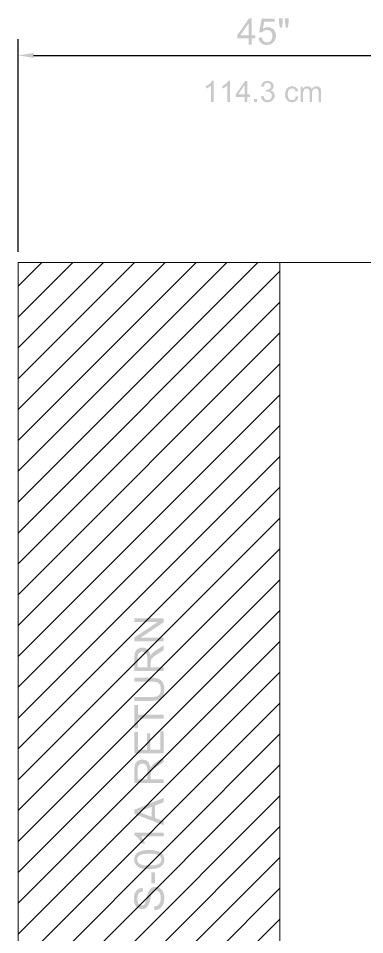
# Model space of a CAD drawing. Header units: inches. Extents: x 0 to 700, y 0 to 895.
# Drawn here: x 520 to 551.8, y 364.4 to 448.4 of the extents above; entities that cross this region are included whole.
import ezdxf

# ---------------------------------------------------------------- set-up
doc = ezdxf.new("R2010")
doc.units = ezdxf.units.IN
doc.header["$MEASUREMENT"] = 0
for name, color, linetype, lineweight in [('A-ANNO-TEXT', 7, 'Continuous', 13), ('A-DIMS-IMP', 7, 'Continuous', 13), ('A-DIMS-MET', 7, 'Continuous', 13), ('A-ELEV-LINE', 7, 'Continuous', 13), ('A-MILLWORK-STOR', 7, 'Continuous', 18)]:
    doc.layers.add(name, color=color, linetype=linetype, lineweight=lineweight)

msp = doc.modelspace()

# ---------------------------------------------------------------- hatches: boundary and pattern name
at = {"layer": 'A-ANNO-TEXT'}
h = msp.add_hatch(color=7, dxfattribs=at)
h.paths.add_polyline_path([(531.442, 368.336), (531.379, 368.328), (531.321, 368.316), (531.267, 368.3), (531.216, 368.279), (531.17, 368.253), (531.127, 368.223), (531.089, 368.189), (531.054, 368.15), (531.024, 368.107), (530.997, 368.059), (530.975, 368.007), (530.957, 367.951), (530.943, 367.89), (530.933, 367.825), (530.926, 367.755), (530.924, 367.681), (530.926, 367.613), (530.931, 367.549), (530.939, 367.488), (530.95, 367.43), (530.965, 367.376), (530.982, 367.324), (531.003, 367.276), (531.028, 367.231), (531.055, 367.191), (531.085, 367.155), (531.118, 367.126), (531.154, 367.101), (531.193, 367.082), (531.235, 367.069), (531.28, 367.061), (531.328, 367.058), (531.37, 367.06), (531.41, 367.066), (531.446, 367.077), (531.48, 367.091), (531.512, 367.11), (531.54, 367.133), (531.566, 367.16), (531.588, 367.192), (531.61, 367.229), (531.631, 367.274), (531.652, 367.326), (531.674, 367.386), (531.695, 367.454), (531.716, 367.529), (531.738, 367.612), (531.759, 367.703), (531.796, 367.863), (531.833, 368.007), (531.871, 368.136), (531.91, 368.25), (531.954, 368.352), (532.009, 368.446), (532.074, 368.533), (532.15, 368.612), (532.193, 368.648), (532.239, 368.679), (532.288, 368.705), (532.341, 368.726), (532.397, 368.742), (532.457, 368.754), (532.521, 368.761), (532.588, 368.764), (532.673, 368.759), (532.754, 368.746), (532.832, 368.725), (532.906, 368.694), (532.977, 368.655), (533.043, 368.608), (533.106, 368.551), (533.166, 368.486), (533.22, 368.414), (533.267, 368.337), (533.306, 368.255), (533.338, 368.167), (533.364, 368.074), (533.382, 367.976), (533.392, 367.872), (533.396, 367.763), (533.392, 367.626), (533.38, 367.497), (533.36, 367.377), (533.333, 367.266), (533.297, 367.164), (533.253, 367.071), (533.201, 366.987), (533.142, 366.912), (533.076, 366.845), (533.005, 366.787), (532.93, 366.737), (532.85, 366.695), (532.765, 366.662), (532.676, 366.637), (532.581, 366.621), (532.483, 366.612), (532.453, 366.951), (532.531, 366.96), (532.604, 366.976), (532.671, 366.998), (532.733, 367.026), (532.79, 367.06), (532.84, 367.101), (532.886, 367.148), (532.925, 367.202), (532.96, 367.26), (532.99, 367.321), (533.016, 367.385), (533.037, 367.452), (533.053, 367.522), (533.064, 367.594), (533.071, 367.67), (533.074, 367.749), (533.072, 367.822), (533.066, 367.892), (533.056, 367.958), (533.043, 368.02), (533.026, 368.079), (533.004, 368.134), (532.979, 368.186), (532.95, 368.234), (532.918, 368.277), (532.883, 368.315), (532.845, 368.347), (532.805, 368.373), (532.762, 368.393), (532.716, 368.408), (532.667, 368.416), (532.615, 368.419), (532.562, 368.416), (532.512, 368.407), (532.466, 368.392), (532.424, 368.371), (532.386, 368.344), (532.351, 368.31), (532.32, 368.271), (532.293, 368.226), (532.268, 368.173), (532.242, 368.113), (532.217, 368.044), (532.192, 367.967), (532.167, 367.881), (532.142, 367.788), (532.118, 367.686), (532.093, 367.577), (532.067, 367.467), (532.039, 367.365), (532.008, 367.27), (531.974, 367.184), (531.939, 367.106), (531.9, 367.036), (531.859, 366.974), (531.816, 366.92), (531.769, 366.873), (531.72, 366.832), (531.667, 366.798), (531.61, 366.769), (531.551, 366.747), (531.488, 366.732), (531.421, 366.722), (531.352, 366.719), (531.272, 366.723), (531.197, 366.735), (531.124, 366.755), (531.056, 366.783), (530.99, 366.818), (530.929, 366.862), (530.87, 366.914), (530.816, 366.973), (530.766, 367.04), (530.723, 367.112), (530.687, 367.19), (530.657, 367.274), (530.634, 367.363), (530.617, 367.458), (530.607, 367.559), (530.604, 367.666), (530.607, 367.775), (530.617, 367.88), (530.634, 367.978), (530.657, 368.071), (530.686, 368.159), (530.723, 368.241), (530.765, 368.318), (530.815, 368.389), (530.87, 368.453), (530.931, 368.509), (530.998, 368.558), (531.07, 368.598), (531.148, 368.63), (531.231, 368.654), (531.32, 368.671), (531.414, 368.679), (531.442, 368.336)])
h.paths.add_polyline_path([(532.54, 370.093), (532.54, 369.08), (532.206, 369.08), (532.206, 370.093), (532.54, 370.093)])
h.paths.add_polyline_path([(530.637, 371.263), (530.643, 371.369), (530.659, 371.469), (530.686, 371.562), (530.723, 371.648), (530.772, 371.727), (530.831, 371.799), (530.901, 371.865), (530.982, 371.923), (531.074, 371.975), (531.177, 372.019), (531.29, 372.057), (531.414, 372.088), (531.549, 372.112), (531.695, 372.129), (531.851, 372.14), (532.018, 372.143), (532.187, 372.14), (532.345, 372.129), (532.492, 372.111), (532.627, 372.086), (532.751, 372.054), (532.864, 372.015), (532.966, 371.969), (533.056, 371.916), (533.136, 371.856), (533.205, 371.79), (533.263, 371.717), (533.311, 371.639), (533.348, 371.554), (533.375, 371.463), (533.391, 371.366), (533.396, 371.263), (533.391, 371.156), (533.375, 371.057), (533.348, 370.964), (533.31, 370.878), (533.262, 370.799), (533.202, 370.727), (533.132, 370.662), (533.052, 370.604), (532.96, 370.552), (532.858, 370.508), (532.745, 370.47), (532.621, 370.439), (532.487, 370.415), (532.341, 370.398), (532.185, 370.388), (532.018, 370.384), (531.849, 370.388), (531.692, 370.398), (531.545, 370.416), (531.409, 370.441), (531.285, 370.473), (531.172, 370.512), (531.07, 370.558), (530.979, 370.612), (530.899, 370.672), (530.829, 370.738), (530.771, 370.81), (530.723, 370.888), (530.685, 370.973), (530.658, 371.063), (530.642, 371.16), (530.637, 371.263)])
h.paths.add_polyline_path([(533.123, 371.263), (533.119, 371.327), (533.107, 371.388), (533.087, 371.445), (533.059, 371.497), (533.022, 371.545), (532.978, 371.59), (532.925, 371.63), (532.865, 371.666), (532.795, 371.698), (532.715, 371.726), (532.624, 371.749), (532.524, 371.768), (532.413, 371.783), (532.292, 371.794), (532.16, 371.8), (532.018, 371.802), (531.919, 371.801), (531.825, 371.799), (531.736, 371.794), (531.653, 371.787), (531.575, 371.779), (531.503, 371.769), (531.436, 371.757), (531.375, 371.743), (531.318, 371.727), (531.265, 371.709), (531.215, 371.689), (531.17, 371.667), (531.128, 371.644), (531.09, 371.619), (531.055, 371.591), (531.025, 371.562), (530.998, 371.531), (530.974, 371.498), (530.955, 371.463), (530.938, 371.426), (530.926, 371.387), (530.917, 371.346), (530.911, 371.304), (530.91, 371.259), (530.914, 371.194), (530.926, 371.134), (530.947, 371.077), (530.976, 371.025), (531.013, 370.977), (531.058, 370.933), (531.111, 370.893), (531.173, 370.858), (531.244, 370.826), (531.325, 370.799), (531.415, 370.776), (531.516, 370.757), (531.627, 370.742), (531.747, 370.732), (531.878, 370.725), (532.018, 370.723), (532.117, 370.724), (532.21, 370.727), (532.297, 370.732), (532.38, 370.738), (532.457, 370.747), (532.529, 370.757), (532.596, 370.77), (532.658, 370.784), (532.715, 370.8), (532.768, 370.818), (532.817, 370.838), (532.863, 370.859), (532.905, 370.883), (532.943, 370.908), (532.978, 370.935), (533.008, 370.964), (533.035, 370.995), (533.059, 371.028), (533.079, 371.062), (533.095, 371.099), (533.107, 371.137), (533.116, 371.177), (533.122, 371.219), (533.123, 371.263)])
h.paths.add_polyline_path([(533.35, 373.727), (533.35, 373.395), (531.238, 373.395), (531.295, 373.331), (531.351, 373.261), (531.404, 373.185), (531.455, 373.105), (531.504, 373.019), (531.551, 372.928), (531.595, 372.832), (531.637, 372.731), (531.317, 372.731), (531.246, 372.868), (531.171, 372.994), (531.093, 373.109), (531.01, 373.212), (530.923, 373.304), (530.832, 373.385), (530.736, 373.454), (530.637, 373.512), (530.637, 373.727), (533.35, 373.727)])
h.paths.add_polyline_path([(533.35, 376.93), (533.35, 376.526), (532.529, 376.21), (532.529, 375.083), (533.35, 374.784), (533.35, 374.407), (530.65, 375.444), (530.65, 375.828), (533.35, 376.93)])
h.paths.add_polyline_path([(532.245, 376.101), (532.138, 376.061), (532.038, 376.023), (531.943, 375.987), (531.854, 375.953), (531.771, 375.922), (531.694, 375.893), (531.623, 375.866), (531.558, 375.842), (531.498, 375.82), (531.445, 375.8), (531.398, 375.782), (531.356, 375.766), (531.321, 375.753), (531.291, 375.742), (531.267, 375.734), (531.249, 375.727), (531.185, 375.705), (531.111, 375.682), (531.026, 375.658), (530.932, 375.633), (530.932, 375.624), (531.066, 375.596), (531.194, 375.564), (531.318, 375.527), (531.436, 375.486), (532.245, 375.184), (532.245, 376.101)])
h.paths.add_polyline_path([(533.35, 380.656), (533.35, 380.206), (533.272, 380.157), (533.198, 380.11), (533.128, 380.066), (533.062, 380.024), (533, 379.984), (532.941, 379.947), (532.887, 379.912), (532.836, 379.879), (532.789, 379.849), (532.746, 379.822), (532.706, 379.796), (532.671, 379.773), (532.639, 379.753), (532.611, 379.735), (532.587, 379.719), (532.567, 379.705), (532.497, 379.656), (532.432, 379.605), (532.372, 379.553), (532.318, 379.5), (532.27, 379.447), (532.233, 379.395), (532.205, 379.346), (532.186, 379.297), (532.174, 379.246), (532.165, 379.187), (532.16, 379.12), (532.158, 379.046), (532.158, 378.633), (533.35, 378.633), (533.35, 378.276), (530.65, 378.276), (530.65, 379.471), (530.652, 379.589), (530.658, 379.697), (530.668, 379.794), (530.681, 379.882), (530.701, 379.962), (530.73, 380.038), (530.767, 380.108), (530.813, 380.173), (530.866, 380.232), (530.926, 380.284), (530.993, 380.328), (531.066, 380.366), (531.144, 380.395), (531.223, 380.416), (531.305, 380.429), (531.389, 380.433), (531.463, 380.43), (531.534, 380.421), (531.601, 380.406), (531.664, 380.384), (531.724, 380.357), (531.78, 380.324), (531.832, 380.285), (531.88, 380.239), (531.925, 380.188), (531.965, 380.132), (532.001, 380.07), (532.032, 380.002), (532.06, 379.929), (532.083, 379.85), (532.101, 379.766), (532.116, 379.676), (532.123, 379.676), (532.157, 379.743), (532.199, 379.809), (532.249, 379.874), (532.306, 379.938), (532.372, 380.001), (532.445, 380.063), (532.526, 380.124), (532.615, 380.184), (533.35, 380.656)])
h.paths.add_polyline_path([(531.838, 378.633), (531.838, 379.4), (531.835, 379.51), (531.828, 379.607), (531.816, 379.693), (531.798, 379.767), (531.774, 379.831), (531.74, 379.889), (531.697, 379.94), (531.645, 379.983), (531.586, 380.019), (531.523, 380.044), (531.458, 380.059), (531.389, 380.064), (531.343, 380.062), (531.3, 380.056), (531.258, 380.046), (531.218, 380.031), (531.18, 380.012), (531.143, 379.989), (531.109, 379.962), (531.075, 379.93), (531.045, 379.894), (531.019, 379.852), (530.997, 379.805), (530.979, 379.752), (530.965, 379.694), (530.955, 379.63), (530.949, 379.561), (530.947, 379.486), (530.947, 378.633), (531.838, 378.633)])
h.paths.add_polyline_path([(533.35, 383.013), (533.35, 380.996), (530.65, 380.996), (530.65, 382.95), (530.97, 382.95), (530.97, 381.354), (531.796, 381.354), (531.796, 382.847), (532.116, 382.847), (532.116, 381.354), (533.03, 381.354), (533.03, 383.013), (533.35, 383.013)])
h.paths.add_polyline_path([(530.97, 385.435), (530.97, 384.542), (533.35, 384.542), (533.35, 384.183), (530.97, 384.183), (530.97, 383.297), (530.65, 383.297), (530.65, 385.435), (530.97, 385.435)])
h.paths.add_polyline_path([(532.212, 387.94), (532.314, 387.938), (532.412, 387.934), (532.506, 387.927), (532.597, 387.917), (532.686, 387.901), (532.776, 387.875), (532.868, 387.84), (532.96, 387.795), (533.006, 387.769), (533.05, 387.738), (533.092, 387.704), (533.132, 387.666), (533.17, 387.624), (533.206, 387.578), (533.24, 387.528), (533.272, 387.475), (533.301, 387.417), (533.326, 387.354), (533.347, 387.287), (533.365, 387.216), (533.379, 387.139), (533.388, 387.058), (533.394, 386.973), (533.396, 386.883), (533.394, 386.795), (533.389, 386.711), (533.381, 386.632), (533.368, 386.557), (533.353, 386.486), (533.334, 386.42), (533.311, 386.358), (533.286, 386.301), (533.257, 386.247), (533.226, 386.197), (533.194, 386.151), (533.159, 386.109), (533.122, 386.07), (533.084, 386.035), (533.043, 386.004), (533, 385.976), (532.912, 385.93), (532.821, 385.892), (532.729, 385.864), (532.635, 385.845), (532.538, 385.832), (532.435, 385.823), (532.326, 385.818), (532.212, 385.816), (530.65, 385.816), (530.65, 386.174), (532.206, 386.174), (532.324, 386.176), (532.433, 386.182), (532.533, 386.193), (532.625, 386.209), (532.711, 386.233), (532.791, 386.272), (532.867, 386.325), (532.937, 386.393), (532.969, 386.433), (532.997, 386.477), (533.021, 386.527), (533.04, 386.582), (533.055, 386.642), (533.065, 386.708), (533.072, 386.778), (533.074, 386.853), (533.072, 386.929), (533.067, 387.001), (533.058, 387.067), (533.047, 387.129), (533.031, 387.186), (533.013, 387.237), (532.991, 387.284), (532.965, 387.326), (532.937, 387.364), (532.906, 387.399), (532.873, 387.43), (532.838, 387.457), (532.801, 387.481), (532.761, 387.502), (532.719, 387.519), (532.675, 387.533), (532.578, 387.554), (532.467, 387.569), (532.343, 387.578), (532.206, 387.581), (530.65, 387.581), (530.65, 387.94), (532.212, 387.94)])
h.paths.add_polyline_path([(533.35, 390.923), (533.35, 390.474), (533.272, 390.425), (533.198, 390.378), (533.128, 390.334), (533.062, 390.291), (533, 390.252), (532.941, 390.214), (532.887, 390.18), (532.836, 390.147), (532.789, 390.117), (532.746, 390.089), (532.706, 390.064), (532.671, 390.041), (532.639, 390.02), (532.611, 390.002), (532.587, 389.986), (532.567, 389.973), (532.497, 389.924), (532.432, 389.873), (532.372, 389.821), (532.318, 389.768), (532.27, 389.715), (532.233, 389.663), (532.205, 389.613), (532.186, 389.565), (532.174, 389.514), (532.165, 389.455), (532.16, 389.388), (532.158, 389.314), (532.158, 388.901), (533.35, 388.901), (533.35, 388.544), (530.65, 388.544), (530.65, 389.739), (530.652, 389.857), (530.658, 389.964), (530.668, 390.062), (530.681, 390.15), (530.701, 390.23), (530.73, 390.305), (530.767, 390.376), (530.813, 390.441), (530.866, 390.5), (530.926, 390.552), (530.993, 390.596), (531.066, 390.633), (531.144, 390.663), (531.223, 390.684), (531.305, 390.696), (531.389, 390.701), (531.463, 390.698), (531.534, 390.688), (531.601, 390.673), (531.664, 390.652), (531.724, 390.625), (531.78, 390.592), (531.832, 390.552), (531.88, 390.507), (531.925, 390.456), (531.965, 390.399), (532.001, 390.337), (532.032, 390.27), (532.06, 390.196), (532.083, 390.118), (532.101, 390.033), (532.116, 389.944), (532.123, 389.944), (532.157, 390.011), (532.199, 390.077), (532.249, 390.142), (532.306, 390.206), (532.372, 390.269), (532.445, 390.331), (532.526, 390.392), (532.615, 390.452), (533.35, 390.923)])
h.paths.add_polyline_path([(531.838, 388.901), (531.838, 389.667), (531.835, 389.777), (531.828, 389.875), (531.816, 389.961), (531.798, 390.035), (531.774, 390.099), (531.74, 390.157), (531.697, 390.207), (531.645, 390.251), (531.586, 390.287), (531.523, 390.312), (531.458, 390.327), (531.389, 390.332), (531.343, 390.33), (531.3, 390.324), (531.258, 390.313), (531.218, 390.299), (531.18, 390.28), (531.143, 390.257), (531.109, 390.229), (531.075, 390.198), (531.045, 390.161), (531.019, 390.12), (530.997, 390.072), (530.979, 390.02), (530.965, 389.961), (530.955, 389.898), (530.949, 389.829), (530.947, 389.754), (530.947, 388.901), (531.838, 388.901)])
h.paths.add_polyline_path([(533.35, 393.388), (533.35, 393.021), (531.23, 391.61), (531.23, 391.603), (533.35, 391.603), (533.35, 391.264), (530.65, 391.264), (530.65, 391.629), (532.77, 393.04), (532.77, 393.047), (530.65, 393.047), (530.65, 393.388), (533.35, 393.388)])
at = {"layer": 'A-DIMS-IMP'}
h = msp.add_hatch(color=7, dxfattribs=at)
h.paths.add_polyline_path([(541.124, 446), (541.124, 446.575), (540.083, 446.575), (540.083, 446.845), (541.178, 448.4), (541.419, 448.4), (541.419, 446.845), (541.743, 446.845), (541.743, 446.575), (541.419, 446.575), (541.419, 446), (541.124, 446)])
h.paths.add_polyline_path([(541.124, 446.845), (541.124, 447.927), (540.373, 446.845), (541.124, 446.845)])
h.paths.add_polyline_path([(542.044, 446.629), (542.353, 446.655), (542.363, 446.6), (542.376, 446.549), (542.392, 446.501), (542.411, 446.457), (542.432, 446.416), (542.456, 446.379), (542.483, 446.345), (542.513, 446.315), (542.579, 446.265), (542.651, 446.23), (542.73, 446.208), (542.815, 446.201), (542.867, 446.204), (542.917, 446.211), (542.966, 446.224), (543.012, 446.241), (543.056, 446.264), (543.098, 446.292), (543.137, 446.324), (543.175, 446.362), (543.21, 446.404), (543.24, 446.449), (543.265, 446.497), (543.286, 446.548), (543.302, 446.603), (543.313, 446.661), (543.32, 446.723), (543.323, 446.787), (543.32, 446.849), (543.314, 446.907), (543.303, 446.962), (543.287, 447.013), (543.267, 447.061), (543.243, 447.106), (543.214, 447.147), (543.181, 447.185), (543.144, 447.219), (543.105, 447.249), (543.063, 447.274), (543.018, 447.295), (542.97, 447.31), (542.919, 447.322), (542.866, 447.329), (542.81, 447.331), (542.741, 447.327), (542.675, 447.315), (542.612, 447.295), (542.553, 447.266), (542.499, 447.232), (542.451, 447.192), (542.409, 447.148), (542.373, 447.098), (542.096, 447.135), (542.329, 448.367), (543.522, 448.367), (543.522, 448.086), (542.565, 448.086), (542.435, 447.441), (542.49, 447.476), (542.545, 447.507), (542.6, 447.532), (542.657, 447.554), (542.714, 447.57), (542.771, 447.582), (542.83, 447.589), (542.889, 447.591), (542.966, 447.588), (543.04, 447.578), (543.111, 447.561), (543.179, 447.537), (543.243, 447.506), (543.305, 447.469), (543.364, 447.425), (543.419, 447.374), (543.47, 447.317), (543.514, 447.257), (543.551, 447.193), (543.581, 447.125), (543.605, 447.053), (543.622, 446.977), (543.632, 446.897), (543.635, 446.814), (543.632, 446.734), (543.623, 446.656), (543.609, 446.582), (543.588, 446.51), (543.561, 446.441), (543.529, 446.375), (543.49, 446.311), (543.445, 446.25), (543.385, 446.182), (543.319, 446.123), (543.249, 446.073), (543.172, 446.032), (543.091, 446), (543.004, 445.977), (542.912, 445.964), (542.815, 445.959), (542.735, 445.962), (542.659, 445.971), (542.586, 445.985), (542.518, 446.005), (542.453, 446.031), (542.392, 446.062), (542.334, 446.099), (542.281, 446.142), (542.232, 446.19), (542.188, 446.242), (542.15, 446.297), (542.118, 446.356), (542.091, 446.418), (542.07, 446.485), (542.054, 446.555), (542.044, 446.629)])
h.paths.add_polyline_path([(544.005, 447.55), (543.923, 448.007), (543.923, 448.4), (544.259, 448.4), (544.259, 448.007), (544.185, 447.55), (544.005, 447.55)])
h.paths.add_polyline_path([(544.547, 447.55), (544.467, 448.007), (544.467, 448.4), (544.803, 448.4), (544.803, 448.007), (544.724, 447.55), (544.547, 447.55)])
at = {"layer": 'A-DIMS-MET'}
h = msp.add_hatch(color=7, dxfattribs=at)
h.paths.add_polyline_path([(537.927, 440.74), (537.691, 440.74), (537.691, 442.242), (537.645, 442.201), (537.595, 442.162), (537.541, 442.124), (537.484, 442.087), (537.423, 442.053), (537.359, 442.019), (537.29, 441.988), (537.218, 441.958), (537.218, 442.186), (537.316, 442.236), (537.405, 442.289), (537.487, 442.345), (537.561, 442.404), (537.626, 442.466), (537.683, 442.531), (537.732, 442.599), (537.773, 442.669), (537.927, 442.669), (537.927, 440.74)])
h.paths.add_polyline_path([(539.418, 440.74), (539.183, 440.74), (539.183, 442.242), (539.137, 442.201), (539.087, 442.162), (539.033, 442.124), (538.976, 442.087), (538.915, 442.053), (538.85, 442.019), (538.782, 441.988), (538.71, 441.958), (538.71, 442.186), (538.808, 442.236), (538.897, 442.289), (538.979, 442.345), (539.052, 442.404), (539.118, 442.466), (539.175, 442.531), (539.224, 442.599), (539.265, 442.669), (539.418, 442.669), (539.418, 440.74)])
h.paths.add_polyline_path([(541.272, 441.198), (541.012, 441.198), (541.012, 440.74), (540.776, 440.74), (540.776, 441.198), (539.945, 441.198), (539.945, 441.416), (540.818, 442.66), (541.012, 442.66), (541.012, 441.416), (541.272, 441.416), (541.272, 441.198)])
h.paths.add_polyline_path([(540.776, 441.416), (540.776, 442.283), (540.771, 442.283), (540.175, 441.416), (540.776, 441.416)])
h.paths.add_polyline_path([(541.903, 440.74), (541.634, 440.74), (541.634, 441.008), (541.903, 441.008), (541.903, 440.74)])
h.paths.add_polyline_path([(543.157, 441.779), (543.201, 441.768), (543.241, 441.755), (543.279, 441.738), (543.314, 441.718), (543.346, 441.695), (543.376, 441.669), (543.402, 441.639), (543.427, 441.606), (543.466, 441.536), (543.495, 441.462), (543.512, 441.385), (543.518, 441.306), (543.515, 441.242), (543.506, 441.181), (543.491, 441.123), (543.47, 441.067), (543.443, 441.015), (543.41, 440.966), (543.372, 440.919), (543.327, 440.876), (543.278, 440.836), (543.227, 440.802), (543.174, 440.773), (543.118, 440.749), (543.059, 440.731), (542.999, 440.718), (542.936, 440.71), (542.871, 440.707), (542.809, 440.71), (542.749, 440.717), (542.693, 440.728), (542.639, 440.744), (542.588, 440.765), (542.54, 440.791), (542.494, 440.821), (542.452, 440.855), (542.412, 440.894), (542.378, 440.935), (542.347, 440.98), (542.321, 441.027), (542.299, 441.078), (542.281, 441.131), (542.268, 441.187), (542.259, 441.247), (542.495, 441.28), (542.516, 441.191), (542.545, 441.114), (542.581, 441.049), (542.624, 440.995), (542.674, 440.954), (542.732, 440.925), (542.798, 440.907), (542.871, 440.901), (542.95, 440.908), (543.023, 440.93), (543.09, 440.966), (543.15, 441.017), (543.2, 441.078), (543.236, 441.146), (543.258, 441.22), (543.265, 441.301), (543.258, 441.378), (543.239, 441.448), (543.206, 441.511), (543.161, 441.568), (543.105, 441.614), (543.041, 441.647), (542.969, 441.667), (542.889, 441.674), (542.853, 441.672), (542.813, 441.668), (542.77, 441.66), (542.723, 441.649), (542.75, 441.856), (542.795, 441.856), (542.835, 441.858), (542.869, 441.861), (542.899, 441.865), (542.928, 441.871), (542.958, 441.881), (542.989, 441.894), (543.023, 441.91), (543.055, 441.929), (543.085, 441.953), (543.111, 441.98), (543.135, 442.011), (543.155, 442.046), (543.169, 442.085), (543.177, 442.128), (543.18, 442.175), (543.174, 442.243), (543.156, 442.302), (543.126, 442.353), (543.085, 442.397), (543.035, 442.431), (542.982, 442.456), (542.926, 442.47), (542.865, 442.475), (542.797, 442.47), (542.736, 442.453), (542.681, 442.425), (542.633, 442.385), (542.592, 442.335), (542.56, 442.275), (542.536, 442.206), (542.52, 442.127), (542.284, 442.17), (542.297, 442.231), (542.314, 442.287), (542.334, 442.34), (542.357, 442.389), (542.384, 442.434), (542.415, 442.475), (542.449, 442.512), (542.486, 442.545), (542.526, 442.574), (542.568, 442.599), (542.612, 442.621), (542.658, 442.638), (542.706, 442.652), (542.755, 442.661), (542.807, 442.667), (542.86, 442.669), (542.919, 442.667), (542.975, 442.66), (543.029, 442.649), (543.08, 442.633), (543.129, 442.613), (543.175, 442.588), (543.219, 442.558), (543.26, 442.524), (543.298, 442.487), (543.33, 442.448), (543.358, 442.407), (543.381, 442.364), (543.398, 442.318), (543.411, 442.271), (543.418, 442.222), (543.421, 442.17), (543.417, 442.105), (543.404, 442.045), (543.384, 441.99), (543.355, 441.939), (543.318, 441.893), (543.273, 441.852), (543.219, 441.816), (543.157, 441.784), (543.157, 441.779)])
h.paths.add_polyline_path([(545.696, 441.221), (545.682, 441.156), (545.665, 441.097), (545.645, 441.041), (545.62, 440.99), (545.592, 440.944), (545.561, 440.902), (545.525, 440.864), (545.486, 440.831), (545.444, 440.802), (545.402, 440.777), (545.357, 440.756), (545.312, 440.738), (545.265, 440.725), (545.216, 440.715), (545.167, 440.709), (545.115, 440.707), (545.042, 440.71), (544.973, 440.72), (544.908, 440.735), (544.847, 440.757), (544.791, 440.785), (544.739, 440.819), (544.691, 440.859), (544.648, 440.906), (544.609, 440.957), (544.576, 441.013), (544.547, 441.073), (544.524, 441.136), (544.506, 441.204), (544.493, 441.276), (544.485, 441.352), (544.483, 441.432), (544.484, 441.498), (544.489, 441.56), (544.496, 441.62), (544.507, 441.676), (544.52, 441.728), (544.536, 441.777), (544.556, 441.823), (544.578, 441.866), (544.628, 441.941), (544.685, 442.005), (544.747, 442.056), (544.816, 442.095), (544.888, 442.124), (544.962, 442.144), (545.038, 442.157), (545.115, 442.161), (545.219, 442.154), (545.315, 442.133), (545.403, 442.098), (545.483, 442.05), (545.519, 442.02), (545.552, 441.987), (545.581, 441.951), (545.606, 441.912), (545.628, 441.87), (545.646, 441.824), (545.66, 441.775), (545.671, 441.722), (545.443, 441.687), (545.422, 441.753), (545.397, 441.81), (545.365, 441.858), (545.328, 441.898), (545.286, 441.929), (545.238, 441.951), (545.185, 441.964), (545.126, 441.968), (545.078, 441.966), (545.033, 441.96), (544.991, 441.949), (544.952, 441.933), (544.916, 441.914), (544.883, 441.89), (544.853, 441.861), (544.826, 441.828), (544.802, 441.792), (544.781, 441.751), (544.764, 441.708), (544.749, 441.66), (544.738, 441.61), (544.73, 441.556), (544.725, 441.498), (544.724, 441.437), (544.725, 441.374), (544.73, 441.316), (544.738, 441.261), (544.749, 441.209), (544.763, 441.162), (544.78, 441.118), (544.801, 441.077), (544.824, 441.041), (544.85, 441.008), (544.88, 440.98), (544.912, 440.956), (544.946, 440.936), (544.984, 440.921), (545.024, 440.91), (545.067, 440.903), (545.113, 440.901), (545.185, 440.907), (545.249, 440.923), (545.304, 440.95), (545.352, 440.988), (545.391, 441.037), (545.423, 441.097), (545.446, 441.168), (545.461, 441.249), (545.696, 441.221)])
h.paths.add_polyline_path([(547.782, 440.74), (547.546, 440.74), (547.546, 441.617), (547.545, 441.664), (547.543, 441.707), (547.539, 441.747), (547.533, 441.783), (547.524, 441.817), (547.51, 441.848), (547.49, 441.877), (547.466, 441.905), (547.435, 441.928), (547.396, 441.945), (547.35, 441.955), (547.296, 441.958), (547.229, 441.952), (547.167, 441.934), (547.109, 441.903), (547.056, 441.861), (547.033, 441.835), (547.012, 441.805), (546.995, 441.771), (546.981, 441.734), (546.97, 441.693), (546.962, 441.648), (546.957, 441.599), (546.956, 441.547), (546.956, 440.74), (546.72, 440.74), (546.72, 441.644), (546.719, 441.687), (546.716, 441.727), (546.711, 441.763), (546.704, 441.796), (546.695, 441.825), (546.684, 441.851), (546.671, 441.873), (546.656, 441.891), (546.621, 441.92), (546.58, 441.941), (546.531, 441.954), (546.476, 441.958), (546.404, 441.951), (546.338, 441.932), (546.279, 441.899), (546.227, 441.853), (546.204, 441.824), (546.184, 441.789), (546.167, 441.749), (546.154, 441.703), (546.143, 441.651), (546.135, 441.594), (546.131, 441.53), (546.129, 441.462), (546.129, 440.74), (545.893, 440.74), (545.893, 442.13), (546.106, 442.13), (546.106, 441.936), (546.111, 441.936), (546.148, 441.989), (546.19, 442.034), (546.235, 442.073), (546.285, 442.105), (546.339, 442.129), (546.397, 442.147), (546.46, 442.157), (546.526, 442.161), (546.599, 442.157), (546.666, 442.146), (546.725, 442.127), (546.778, 442.1), (546.824, 442.066), (546.863, 442.024), (546.896, 441.975), (546.922, 441.917), (546.962, 441.975), (547.006, 442.024), (547.054, 442.066), (547.106, 442.1), (547.161, 442.127), (547.22, 442.146), (547.283, 442.157), (547.35, 442.161), (547.402, 442.159), (547.451, 442.154), (547.497, 442.145), (547.539, 442.132), (547.578, 442.115), (547.613, 442.095), (547.645, 442.072), (547.674, 442.044), (547.699, 442.013), (547.721, 441.979), (547.74, 441.941), (547.755, 441.899), (547.767, 441.853), (547.775, 441.804), (547.78, 441.751), (547.782, 441.695), (547.782, 440.74)])
at = {"layer": 'A-MILLWORK-STOR'}
h = msp.add_hatch(dxfattribs=at)
h.set_pattern_fill('ANSI31', scale=16)
h.paths.add_polyline_path([(520, 330), (544, 330), (544, 426), (520, 426)])

# ---------------------------------------------------------------- linework, layer by layer
at = {"color": 7}
for p, q in [((520, 427), (520, 446.5)), ((521.4, 445), (563.6, 445))]:
    msp.add_line(p, q, dxfattribs=at)
at = {"color": 0, "linetype": 'ByBlock'}
msp.add_solid([(521.4, 444.77), (520, 445), (521.4, 445.23)], dxfattribs=at)
at = {"layer": 'A-ELEV-LINE'}
msp.add_line((520, 426), (670, 426), dxfattribs=at)
msp.add_lwpolyline([(520, 330), (670, 330), (670, 426), (520, 426)], close=True, dxfattribs=at)
at = {"layer": 'A-MILLWORK-STOR'}
msp.add_lwpolyline([(520, 330), (544, 330), (544, 426), (520, 426)], close=True, dxfattribs=at)
at = {"layer": 'Defpoints'}
for p in [(520, 445), (520, 426)]:
    msp.add_point(p, dxfattribs=at)

doc.saveas('drawing.dxf')
